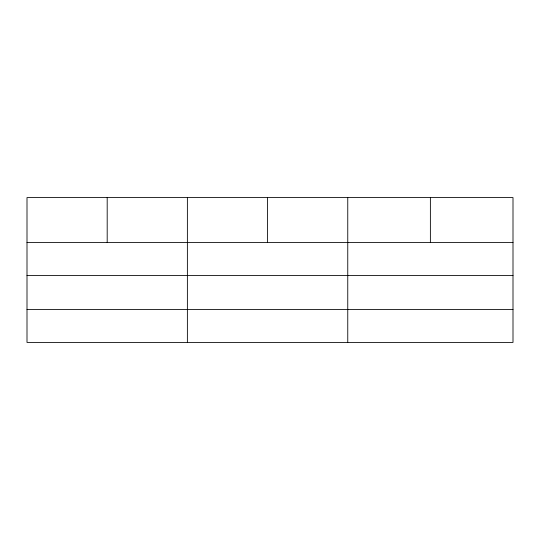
<?xml version="1.0" encoding="UTF-8"?>
<svg xmlns="http://www.w3.org/2000/svg" width="540" height="540" viewBox="0 0 540 540"><rect width="100%" height="100%" fill="white"/><g stroke="black" fill="none" stroke-linecap="round" stroke-linejoin="round"><path stroke-width="0.81" d="M513 275.461L513 197.593L27 197.593L27 342.407L513 342.407L513 275.461L27 275.461M27 242.487L513 242.487M27 309.434L513 309.434M430.38 197.593L430.38 242.487M347.76 197.593L347.76 342.407M267.57 197.593L267.57 242.487M187.38 197.593L187.38 342.407M107.19 197.593L107.19 242.487"/></g></svg>
